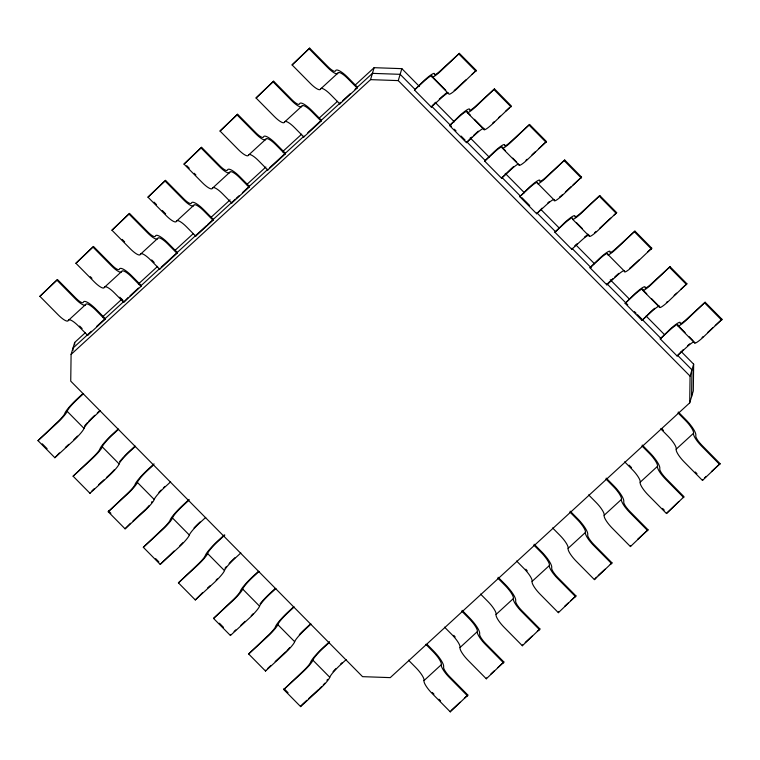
<?xml version="1.0" encoding="UTF-8"?>
<svg xmlns="http://www.w3.org/2000/svg" width="760" height="760" viewBox="0 0 760 760"><rect width="100%" height="100%" fill="white"/><g stroke="black" fill="none" stroke-linecap="round" stroke-linejoin="round"><path stroke-width="1.14" d="M85.158 332.842L74.679 342.456L71.098 354.407L70.737 381.14L362.548 676.656L390.26 677.625L689.709 402.857L693.3 390.906L693.652 364.173L681.15 351.51M72.951 350.455L72.979 348.127L91.371 331.255M74.651 344.784L74.679 342.456M689.709 402.857L690.07 376.124L693.652 364.173M691.6 396.577L691.952 369.854L677.778 355.499M39.891 296.334L57.475 279.547L75.706 298.015A9.832 2.441 47.5 0 0 83.353 302.252A16.387 4.066 47.5 0 1 96.102 309.31L105.222 318.544L104.947 319.447L87.638 335.331L78.517 326.097A13.11 3.249 47.5 0 0 68.324 320.445A13.11 3.249 47.5 0 1 58.13 314.801L39.891 296.334L57.475 279.547M75.914 263.273L93.499 246.487L111.739 264.955A9.832 2.441 47.5 0 0 119.386 269.192A16.387 4.066 47.5 0 1 132.126 276.25L141.246 285.484L140.98 286.387L123.661 302.271L114.551 293.037A13.11 3.249 47.5 0 0 104.348 287.385A13.11 3.249 47.5 0 1 94.154 281.741L75.914 263.273L93.499 246.487M100.405 410.742L94.459 416.204A13.11 1.852 -44.6 0 0 84.018 428.383A13.11 1.852 -44.6 0 1 73.587 440.553L54.872 457.729L38 440.648L56.981 422.579A9.832 1.396 -44.6 0 0 64.809 413.44A16.387 2.318 -44.6 0 1 77.852 398.231L82.954 393.547M111.948 230.214L129.523 213.427L147.763 231.905A9.832 2.441 47.5 0 0 155.41 236.132A16.387 4.066 47.5 0 1 168.159 243.2L177.28 252.434L177.004 253.327L159.695 269.211L150.575 259.977A13.11 3.249 47.5 0 0 140.382 254.334A13.11 3.249 47.5 0 1 130.188 248.681L111.948 230.214L129.523 213.427M87.638 335.331L87.903 334.428M54.872 457.729L59.394 452.931M147.972 197.153L165.556 180.376L183.796 198.844A9.832 2.441 47.5 0 0 191.444 203.082A16.387 4.066 47.5 0 1 204.184 210.14L213.303 219.374L213.037 220.267L195.719 236.151L186.599 226.917A13.11 3.249 47.5 0 0 176.405 221.274A13.11 3.249 47.5 0 1 166.212 215.621L147.972 197.153L165.556 180.376M123.661 302.271L128.259 297.407M135.518 446.3L129.561 451.763A13.11 1.852 -44.6 0 0 119.13 463.933A13.11 1.852 -44.6 0 1 108.689 476.111L89.974 493.287L73.112 476.197L92.093 458.128A9.832 1.396 -44.6 0 0 99.921 448.998A16.387 2.318 -44.6 0 1 112.964 433.779L118.066 429.096M184.005 164.093L201.581 147.316L219.82 165.784A9.832 2.441 47.5 0 0 227.468 170.022A16.387 4.066 47.5 0 1 240.207 177.08L249.327 186.314L249.061 187.207L231.752 203.091L222.632 193.857A13.11 3.249 47.5 0 0 212.439 188.214A13.11 3.249 47.5 0 1 202.236 182.561L184.005 164.093L201.581 147.316M89.974 493.287L90.25 492.385M159.695 269.211L159.961 268.318M220.03 131.034L237.614 114.256L255.844 132.725A9.832 2.441 47.5 0 0 263.492 136.961A16.387 4.066 47.5 0 1 276.241 144.02L285.361 153.254L285.085 154.156L267.776 170.041L258.656 160.806A13.11 3.249 47.5 0 0 248.463 155.154A13.11 3.249 47.5 0 1 238.269 149.511L220.03 131.034L237.614 114.256M170.63 481.849L164.673 487.312A13.11 1.852 -44.6 0 0 154.232 499.491A13.11 1.852 -44.6 0 1 143.802 511.661L125.086 528.836L108.214 511.756L127.205 493.686A9.832 1.396 -44.6 0 0 135.023 484.557A16.387 2.318 -44.6 0 1 148.067 469.338L154.023 463.866M195.719 236.151L195.994 235.258M125.086 528.836L130.464 523.26M256.053 97.983L273.638 81.197L291.878 99.664A9.832 2.441 47.5 0 0 299.526 103.901A16.387 4.066 47.5 0 1 312.265 110.96L321.385 120.194L321.119 121.096L303.8 136.98L294.69 127.746A13.11 3.249 47.5 0 0 284.487 122.094A13.11 3.249 47.5 0 1 274.293 116.451L256.053 97.983L273.638 81.197M231.752 203.091L232.018 202.198M205.732 517.408L199.775 522.87A13.11 1.852 -44.6 0 0 189.344 535.049A13.11 1.852 -44.6 0 1 178.913 547.219L160.198 564.395L143.327 547.304L162.307 529.236A9.832 1.396 -44.6 0 0 170.136 520.106A16.387 2.318 -44.6 0 1 183.179 504.887L189.136 499.425M292.087 64.923L309.662 48.136L327.902 66.605A9.832 2.441 47.5 0 0 335.549 70.841A16.387 4.066 47.5 0 1 348.298 77.9L357.409 87.134L357.143 88.037L339.834 103.92L330.714 94.686A13.11 3.249 47.5 0 0 320.52 89.034A13.11 3.249 47.5 0 1 310.327 83.391L292.087 64.923L309.662 48.136M267.776 170.041L268.042 169.138M160.198 564.395L174.078 551.01M303.8 136.98L304.076 136.078M240.844 552.957L234.887 558.429A13.11 1.852 -44.6 0 0 224.457 570.598A13.11 1.852 -44.6 0 1 214.016 582.778L195.301 599.944L178.429 582.863L197.419 564.794A9.832 1.396 -44.6 0 0 205.248 555.664A16.387 2.318 -44.6 0 1 218.281 540.445L224.238 534.983M339.834 103.92L340.1 103.028M195.301 599.944L202.379 592.809M71.098 354.407L370.548 79.638L374.129 67.688L401.85 68.656L419.358 86.393M275.947 588.515L269.999 593.978A13.11 1.852 -44.6 0 0 259.559 606.157A13.11 1.852 -44.6 0 1 249.128 618.327L230.413 635.503L213.541 618.422L232.522 600.343A9.832 1.396 -44.6 0 0 240.35 591.214A16.387 2.318 -44.6 0 1 253.394 575.994L258.495 571.311M230.413 635.503L230.679 634.6M690.07 376.124L398.259 80.607L401.85 68.656M448.257 92.862A13.11 1.852 -44.6 0 0 440.695 98.505L431.338 107.093L414.466 90.003L424.089 80.522A16.387 2.318 -44.6 0 1 434.445 74.271A9.832 1.396 -44.6 0 0 440.658 70.519L459.373 53.352L476.244 70.433L457.254 88.502A13.11 1.852 -44.6 0 1 449.017 94.135L432.145 77.054M311.058 624.074L305.102 629.536A13.11 1.852 -44.6 0 0 294.671 641.706A13.11 1.852 -44.6 0 1 284.24 653.885L265.515 671.051L248.653 653.97L267.634 635.901A9.832 1.396 -44.6 0 0 275.462 626.772A16.387 2.318 -44.6 0 1 288.505 611.553L293.607 606.869M431.338 107.093L431.604 106.191M265.515 671.051L265.791 670.158M414.466 90.003L423.823 81.415A13.11 1.852 -44.6 0 1 432.108 76.418A13.11 1.852 -44.6 0 0 440.391 71.421L459.373 53.352M484.044 128.421A13.11 1.852 -44.6 0 0 475.798 134.055L466.44 142.643L449.578 125.561L459.202 116.071A16.387 2.318 -44.6 0 1 469.556 109.829A9.832 1.396 -44.6 0 0 475.76 106.077L494.484 88.901L511.347 105.991L492.366 124.06A13.11 1.852 -44.6 0 1 484.082 129.057L474.44 119.291M346.17 659.623L340.214 665.086A13.11 1.852 -44.6 0 0 329.773 677.264A13.11 1.852 -44.6 0 1 319.342 689.434L300.627 706.61L283.755 689.529L302.746 671.46A9.832 1.396 -44.6 0 0 310.565 662.321A16.387 2.318 -44.6 0 1 323.608 647.111L329.565 641.639M466.44 142.643L471.817 137.066M300.627 706.61L300.894 705.717M449.578 125.561L458.935 116.973A13.11 1.852 -44.6 0 1 467.21 111.977A13.11 1.852 -44.6 0 0 475.494 106.97L494.484 88.901M518.481 163.97A13.11 1.852 -44.6 0 0 510.91 169.613L501.553 178.201L484.68 161.111L494.314 151.63A16.387 2.318 -44.6 0 1 504.659 145.379A9.832 1.396 -44.6 0 0 510.872 141.636L529.587 124.459L546.459 141.541L527.478 159.609A13.11 1.852 -44.6 0 1 519.194 164.616M501.553 178.201L511.176 168.71A16.387 2.318 -44.6 0 1 513.437 166.706M484.68 161.111L494.038 152.523A13.11 1.852 -44.6 0 1 502.322 147.525A13.11 1.852 -44.6 0 0 510.606 142.529L529.587 124.459M519.792 196.669L529.416 187.188A16.387 2.318 -44.6 0 1 539.771 180.937A9.832 1.396 -44.6 0 0 545.984 177.184L564.699 160.008L581.571 177.099L562.581 195.168A13.11 1.852 -44.6 0 1 554.297 200.165A13.11 1.852 -44.6 0 0 546.022 205.162L536.664 213.75L519.792 196.669L529.15 188.081A13.11 1.852 -44.6 0 1 537.434 183.084A13.11 1.852 -44.6 0 0 545.708 178.087L564.699 160.008M536.664 213.75L542.032 208.173M588.696 235.077A13.11 1.852 -44.6 0 0 581.125 240.72L571.767 249.308L554.895 232.218L564.528 222.737A16.387 2.318 -44.6 0 1 574.873 216.486A9.832 1.396 -44.6 0 0 581.086 212.743L599.802 195.567L616.673 212.648L597.692 230.726A13.11 1.852 -44.6 0 1 589.408 235.723L587.803 234.089M571.767 249.308L572.042 248.406M554.895 232.218L564.253 223.639A13.11 1.852 -44.6 0 1 572.536 218.633A13.11 1.852 -44.6 0 0 580.82 213.636L599.802 195.567M408.509 660.193L415.967 667.745A13.11 3.249 47.5 0 1 424.013 680.57A13.11 3.249 47.5 0 0 432.05 693.395L450.291 711.864L450.556 710.961M590.007 267.776L599.63 258.295A16.387 2.318 -44.6 0 1 609.986 252.044A9.832 1.396 -44.6 0 0 616.198 248.292L634.913 231.125L651.785 248.206L632.795 266.276A13.11 1.852 -44.6 0 1 624.52 271.272A13.11 1.852 -44.6 0 0 616.236 276.279L606.879 284.858L590.007 267.776L599.364 259.188A13.11 1.852 -44.6 0 1 607.649 254.191A13.11 1.852 -44.6 0 0 615.933 249.194L634.913 231.125M450.291 711.864L467.875 695.077L449.635 676.609A9.832 2.441 47.5 0 1 443.602 666.995A16.387 4.066 47.5 0 0 433.551 650.968L426.92 644.252M444.534 627.133L451.991 634.686A13.11 3.249 47.5 0 1 460.037 647.51A13.11 3.249 47.5 0 0 468.084 660.336L486.315 678.803L486.59 677.91M606.879 284.858L607.145 283.964M486.315 678.803L503.899 662.017L485.659 643.549A9.832 2.441 47.5 0 1 479.626 633.935A16.387 4.066 47.5 0 0 469.575 617.908L462.118 610.346M480.558 594.073L488.024 601.625A13.11 3.249 47.5 0 1 496.061 614.45A13.11 3.249 47.5 0 0 504.108 627.275L522.348 645.744L522.614 644.85M659.585 306.195A13.11 1.852 -44.6 0 0 651.348 311.828L641.981 320.416L625.119 303.335L634.742 293.844A16.387 2.318 -44.6 0 1 645.097 287.603A9.832 1.396 -44.6 0 0 651.311 283.851L670.025 266.674L686.888 283.765L667.907 301.834A13.11 1.852 -44.6 0 1 659.623 306.831L651.595 298.699M522.348 645.744L539.923 628.966L521.692 610.489A9.832 2.441 47.5 0 1 515.66 600.875A16.387 4.066 47.5 0 0 505.6 584.848L498.142 577.296M641.981 320.416L651.614 310.935A16.387 2.318 -44.6 0 1 654.597 308.303M516.591 561.013L524.048 568.575A13.11 3.249 47.5 0 1 532.095 581.39A13.11 3.249 47.5 0 0 540.132 594.216L558.372 612.683L558.647 611.79M625.119 303.335L634.476 294.747A13.11 1.852 -44.6 0 1 642.751 289.75A13.11 1.852 -44.6 0 0 651.035 284.743L670.025 266.674M558.372 612.683L575.957 595.906L557.716 577.438A9.832 2.441 47.5 0 1 551.684 567.815A16.387 4.066 47.5 0 0 541.633 551.788L534.166 544.236M694.022 341.743A13.11 1.852 -44.6 0 0 686.451 347.387L677.093 355.974L660.221 338.884L669.855 329.403A16.387 2.318 -44.6 0 1 680.2 323.152A9.832 1.396 -44.6 0 0 686.413 319.399L705.128 302.233L722 319.314L703.019 337.383A13.11 1.852 -44.6 0 1 694.735 342.38M552.615 527.953L560.082 535.515A13.11 3.249 47.5 0 1 568.119 548.34A13.11 3.249 47.5 0 0 576.165 561.156L594.406 579.623L596.4 577.144M594.406 579.623L611.981 562.846L593.74 544.378A9.832 2.441 47.5 0 1 587.708 534.755A16.387 4.066 47.5 0 0 577.657 518.728L570.2 511.176M677.093 355.974L683.316 349.609M588.649 494.903L596.106 502.455A13.11 3.249 47.5 0 1 604.153 515.28A13.11 3.249 47.5 0 0 612.189 528.096L630.429 546.573L630.695 545.67M660.221 338.884L669.579 330.296A13.11 1.852 -44.6 0 1 677.863 325.299A13.11 1.852 -44.6 0 0 686.147 320.302L705.128 302.233M630.429 546.573L648.014 529.786L629.774 511.318A9.832 2.441 47.5 0 1 623.741 501.704A16.387 4.066 47.5 0 0 613.69 485.668L606.223 478.116M624.672 461.842L632.13 469.395A13.11 3.249 47.5 0 1 640.176 482.22A13.11 3.249 47.5 0 0 648.223 495.045L666.453 513.513L678.841 501.495M666.453 513.513L684.038 496.726L665.798 478.258A9.832 2.441 47.5 0 1 659.765 468.644A16.387 4.066 47.5 0 0 649.714 452.618L642.257 445.056M660.697 428.783L668.163 436.335A13.11 3.249 47.5 0 1 676.2 449.16A13.11 3.249 47.5 0 0 684.247 461.985L702.487 480.453L702.753 479.55M702.487 480.453L720.062 463.666L701.832 445.198A9.832 2.441 47.5 0 1 695.799 435.584A16.387 4.066 47.5 0 0 685.739 419.558L678.281 411.996M68.324 320.445L85.633 304.56A13.11 3.249 47.5 0 1 95.836 310.213L104.947 319.447M104.348 287.385L121.666 271.5A13.11 3.249 47.5 0 1 131.86 277.153L140.98 286.387M140.382 254.334L157.691 238.44A13.11 3.249 47.5 0 1 167.884 244.093L177.004 253.327M176.405 221.274L193.714 205.39A13.11 3.249 47.5 0 1 203.917 211.033L213.037 220.267M212.439 188.214L229.748 172.33A13.11 3.249 47.5 0 1 239.941 177.973L249.061 187.207M248.463 155.154L265.772 139.27A13.11 3.249 47.5 0 1 275.966 144.913L285.085 154.156M284.487 122.094L301.805 106.21A13.11 3.249 47.5 0 1 311.999 111.862L321.119 121.096M320.52 89.034L337.829 73.15A13.11 3.249 47.5 0 1 348.023 78.802L357.143 88.037M102.619 316.825L121.828 299.202M138.415 283.983L157.614 266.361M175.075 250.334L193.41 233.51M210.871 217.493L230.081 199.87M246.667 184.642L265.876 167.019M282.463 151.8L301.673 134.178M319.133 118.151L337.469 101.337M354.92 85.31L374.129 67.688M96.548 326.505L123.614 301.673M129.998 295.811L138.453 288.049M141.075 285.646L159.41 268.822M161.158 267.226L206.378 225.73M207.423 224.76L235.362 199.13M236.35 198.227L238.944 195.843M242.402 192.669L267.662 169.489M269.781 167.552L303.459 136.648M307.828 132.639L341.002 102.201M342.75 100.596L350.493 93.489M354.967 89.385L372.428 73.359L400.149 74.328L415.15 89.528M83.543 393.661L77.587 399.123A13.11 1.852 -44.6 0 0 67.146 411.293A13.11 1.852 -44.6 0 1 56.715 423.472L38 440.648M97.28 412.965L99.826 410.628M432.459 105.412L435.86 102.287M439.261 99.17L440.962 97.603A16.387 2.318 -44.6 0 1 443.222 95.598M65.35 447.469L68.752 444.344M466.032 79.8L457.529 87.609A9.832 1.396 -44.6 0 1 454.128 90.469M471.988 74.337L476.244 70.433M118.645 429.21L112.689 434.682A13.11 1.852 -44.6 0 0 102.258 446.851A13.11 1.852 -44.6 0 1 91.827 459.021L73.112 476.197M134.938 446.177L129.827 450.86A16.387 2.318 -44.6 0 0 123.804 456.836M473.518 135.498L476.073 133.161A16.387 2.318 -44.6 0 1 478.334 131.148M91.951 490.827L94.496 488.481M98.752 484.576L103.863 479.892M106.409 477.555L108.965 475.209A9.832 1.396 -44.6 0 0 110.2 474.05M492.632 123.158L494.332 121.6M498.589 117.695L500.289 116.137M505.4 111.454L509.647 107.549M153.757 464.769L147.801 470.231A13.11 1.852 -44.6 0 0 137.37 482.41A13.11 1.852 -44.6 0 1 126.93 494.579L108.214 511.756M133.009 520.913L144.067 510.767A9.832 1.396 -44.6 0 0 145.92 509.01M532 154.812L535.401 151.686M538.802 148.57L545.604 142.32M188.86 500.317L182.913 505.789A13.11 1.852 -44.6 0 0 172.472 517.959A13.11 1.852 -44.6 0 1 162.041 530.138L143.327 547.304M565.402 191.928L571.358 186.466M573.059 184.908L581.571 177.099M224.827 535.097L218.016 541.339A13.11 1.852 -44.6 0 0 207.584 553.517A13.11 1.852 -44.6 0 1 197.144 565.687L178.429 582.863M574.589 246.069L577.144 243.722M207.48 588.126L210.035 585.779M599.659 228.266L610.717 218.12M614.128 214.994L616.673 212.648M259.084 571.434L253.127 576.897A13.11 1.852 -44.6 0 0 242.687 589.067A13.11 1.852 -44.6 0 1 232.256 601.245L213.541 618.422M275.367 588.401L270.265 593.085A16.387 2.318 -44.6 0 0 260.11 603.792M608 283.185L613.101 278.502M614.802 276.934L616.503 275.376A16.387 2.318 -44.6 0 1 618.764 273.372M234.08 631.484L235.78 629.917M240.891 625.233L245.138 621.338M639.027 259.92L633.07 265.382A9.832 1.396 -44.6 0 1 629.669 268.242M647.529 252.111L651.785 248.206M294.187 606.983L288.23 612.446A13.11 1.852 -44.6 0 0 277.799 624.625A13.11 1.852 -44.6 0 1 267.368 636.794L248.653 653.97M310.479 623.95L305.377 628.634A16.387 2.318 -44.6 0 0 299.345 634.609M267.491 668.6L270.892 665.475M275.148 661.57L284.506 652.982A9.832 1.396 -44.6 0 0 285.741 651.823M674.13 295.469L676.685 293.132M680.941 289.227L686.888 283.765M329.298 642.542L323.342 648.005A13.11 1.852 -44.6 0 0 312.911 660.174A13.11 1.852 -44.6 0 1 302.47 672.353L283.755 689.529M340.48 664.192L342.18 662.635M301.748 704.928L306.85 700.245M308.55 698.687L318.763 689.32M707.541 332.585L712.642 327.902M715.198 325.555L722 319.314M424.013 680.57L441.322 664.686A13.11 3.249 47.5 0 0 433.276 651.861L425.818 644.309M460.037 647.51L477.346 631.626A13.11 3.249 47.5 0 0 469.309 618.801L461.842 611.249M496.061 614.45L513.38 598.567A13.11 3.249 47.5 0 0 505.333 585.741L497.876 578.189M532.095 581.39L549.404 565.506A13.11 3.249 47.5 0 0 541.367 552.681L533.9 545.129M568.119 548.34L585.428 532.447A13.11 3.249 47.5 0 0 577.391 519.631L569.933 512.069M604.153 515.28L621.461 499.396A13.11 3.249 47.5 0 0 613.415 486.571L605.957 479.009M640.176 482.22L657.486 466.336A13.11 3.249 47.5 0 0 649.448 453.511L641.981 445.958M676.2 449.16L693.519 433.276A13.11 3.249 47.5 0 0 685.472 420.451L678.015 412.898M451.421 710.172L460.085 702.231M464.408 698.26L467.875 695.077M490.912 673.939L494.38 670.757M497.838 667.584L503.899 662.017M525.207 642.466L532.133 636.111M537.329 631.341L539.923 628.966M564.699 606.233L568.167 603.05M570.76 600.666L575.957 595.906M598.13 575.558L605.055 569.202M610.251 564.433L611.981 562.846M637.621 539.315L648.014 529.786M704.482 477.964L706.22 476.377M711.408 471.608L720.062 463.666M370.548 79.638L398.259 80.607M459.106 54.245L475.969 71.335M494.209 89.803L511.081 106.885M529.321 125.352L546.193 142.443M564.423 160.911L581.295 177.992M599.535 196.46L616.408 213.55M634.647 232.018L651.51 249.099M669.75 267.577L686.622 284.658M704.862 303.126L721.734 320.216M432.108 76.418L445.759 90.25M467.21 111.977L470.43 115.225M502.322 147.525L505.533 150.784M512.762 158.108L516.781 162.174M538.232 183.891L554.297 200.165M576.555 222.708L582.179 228.399M607.649 254.191L624.52 271.272M642.751 289.75L646.769 293.816M677.863 325.299L685.092 332.623M689.111 336.69L693.13 340.755M467.257 112.613L484.12 129.694M502.36 148.162L519.232 165.252M572.575 219.269L589.447 236.36M642.798 290.377L659.661 307.467M677.901 325.935L694.773 343.016M435.195 102.429L454.375 121.856M470.212 137.893L489.392 157.31M505.229 173.356L524.409 192.774M541.082 209.665L559.427 228.237M576.099 245.128L594.443 263.701M610.28 279.747L629.461 299.165M646.133 316.046L664.477 334.628M431.822 106.419L451.449 126.293M454.337 129.209L456.009 130.9M461.092 136.049L465.11 140.115M466.839 141.882L485.184 160.455M501.856 177.336L520.201 195.918M521.873 197.609L524.371 200.136M524.885 200.649L529.701 205.532M536.873 212.8L555.218 231.382M571.9 248.263L591.071 267.681M606.917 283.727L627.76 304.836M634.429 311.591L636.091 313.281M637.431 314.64L641.45 318.706M641.934 319.19L661.105 338.608M719.796 464.569L701.556 446.101A13.11 3.249 47.5 0 1 693.519 433.276M309.396 49.039L327.636 67.507A13.11 3.249 47.5 0 0 337.829 73.15M661.798 428.726L663.452 430.407M695.295 471.998L696.948 473.68M273.372 82.089L291.602 100.567A13.11 3.249 47.5 0 0 301.805 106.21M683.772 497.629L665.532 479.151A13.11 3.249 47.5 0 1 657.486 466.336M629.09 465.139L631.569 467.656M662.577 508.411L664.24 510.093M237.339 115.149L255.578 133.618A13.11 3.249 47.5 0 0 265.772 139.27M647.739 530.679L629.498 512.211A13.11 3.249 47.5 0 1 621.461 499.396M611.714 563.739L593.475 545.271A13.11 3.249 47.5 0 1 585.428 532.447M201.314 148.209L219.554 166.677A13.11 3.249 47.5 0 0 229.748 172.33M186.761 165.718L189.24 168.236M194.218 173.27L195.88 174.952M165.281 181.269L183.521 199.737A13.11 3.249 47.5 0 0 193.714 205.39M575.69 596.799L557.45 578.332A13.11 3.249 47.5 0 1 549.404 565.506M154.042 202.131L156.531 204.649M162.336 210.53L165.651 213.892M539.657 629.859L521.417 611.392A13.11 3.249 47.5 0 1 513.38 598.567M129.257 214.329L147.497 232.798A13.11 3.249 47.5 0 0 157.691 238.44M151.677 259.92L154.156 262.438M122.16 239.391L124.65 241.908M93.233 247.389L111.473 265.858A13.11 3.249 47.5 0 0 121.666 271.5M503.633 662.919L485.393 644.452A13.11 3.249 47.5 0 1 477.346 631.626M119.785 297.179L123.111 300.533M90.278 276.649L91.941 278.322M57.2 280.449L75.439 298.917A13.11 3.249 47.5 0 0 85.633 304.56M467.599 695.98L449.369 677.502A13.11 3.249 47.5 0 1 441.322 664.686M79.62 326.04L82.109 328.558M432.326 692.493L433.979 694.174M438.957 699.209L440.61 700.891M67.146 411.293L84.018 428.383M102.258 446.851L119.13 463.933M137.37 482.41L154.232 499.491M172.472 517.959L189.344 535.049M207.584 553.517L224.457 570.598M242.687 589.067L259.559 606.157M277.799 624.625L294.671 641.706M312.911 660.174L329.773 677.264M42.284 443.811L47.111 448.695M108.49 510.853L110.894 513.294M155.648 558.619L158.859 561.868M219.431 623.219L223.45 627.285M284.031 688.626L288.04 692.692M119.671 461.567A16.387 2.318 -44.6 0 1 121.163 459.772M121.78 459.059A16.387 2.318 -44.6 0 1 123.111 457.577M114.161 469.87A9.832 1.396 -44.6 0 1 110.808 473.452M327.437 679.411A9.832 1.396 -44.6 0 1 326.99 680.323M324.815 683.202A9.832 1.396 -44.6 0 1 323.228 684.959M321.461 686.783A9.832 1.396 -44.6 0 1 319.608 688.541M333.079 671.65A16.387 2.318 -44.6 0 1 335.901 668.639M194.018 527.943A16.387 2.318 -44.6 0 1 200.051 521.977M182.799 542.744A9.832 1.396 -44.6 0 1 179.797 545.756M224.998 568.233A16.387 2.318 -44.6 0 1 226.489 566.428M229.13 563.492A16.387 2.318 -44.6 0 1 235.153 557.526M217.332 578.901A9.832 1.396 -44.6 0 1 216.134 580.117M253.013 613.852A9.832 1.396 -44.6 0 1 251.237 615.676M289.702 647.644A9.832 1.396 -44.6 0 1 286.947 650.626M84.569 426.018A16.387 2.318 -44.6 0 1 87.324 422.769M88.692 421.277A16.387 2.318 -44.6 0 1 94.724 415.312M77.472 436.078A9.832 1.396 -44.6 0 1 73.853 439.66M158.906 492.385A16.387 2.318 -44.6 0 1 161.111 490.105M163.4 487.863A16.387 2.318 -44.6 0 1 164.939 486.419M151.895 501.638A9.832 1.396 -44.6 0 1 151.449 502.55M149.273 505.428A9.832 1.396 -44.6 0 1 146.518 508.402M453.739 635.341A16.387 4.066 47.5 0 1 455.164 636.928M525.797 569.221A16.387 4.066 47.5 0 1 527.221 570.817M667.565 301.483A9.832 1.396 -44.6 0 1 666.387 302.508M443.945 94.981A16.387 2.318 -44.6 0 1 446.633 92.844M687.477 345.8A16.387 2.318 -44.6 0 1 689.7 343.862M703.285 336.49A9.832 1.396 -44.6 0 1 702.078 337.563M584.373 237.196A16.387 2.318 -44.6 0 1 587.062 235.059M596.172 231.401A9.832 1.396 -44.6 0 1 594.558 232.684M547.808 202.91A16.387 2.318 -44.6 0 1 549.271 201.647M562.248 194.816A9.832 1.396 -44.6 0 1 559.445 197.134M527.136 159.267A9.832 1.396 -44.6 0 1 525.958 160.293"/></g></svg>
